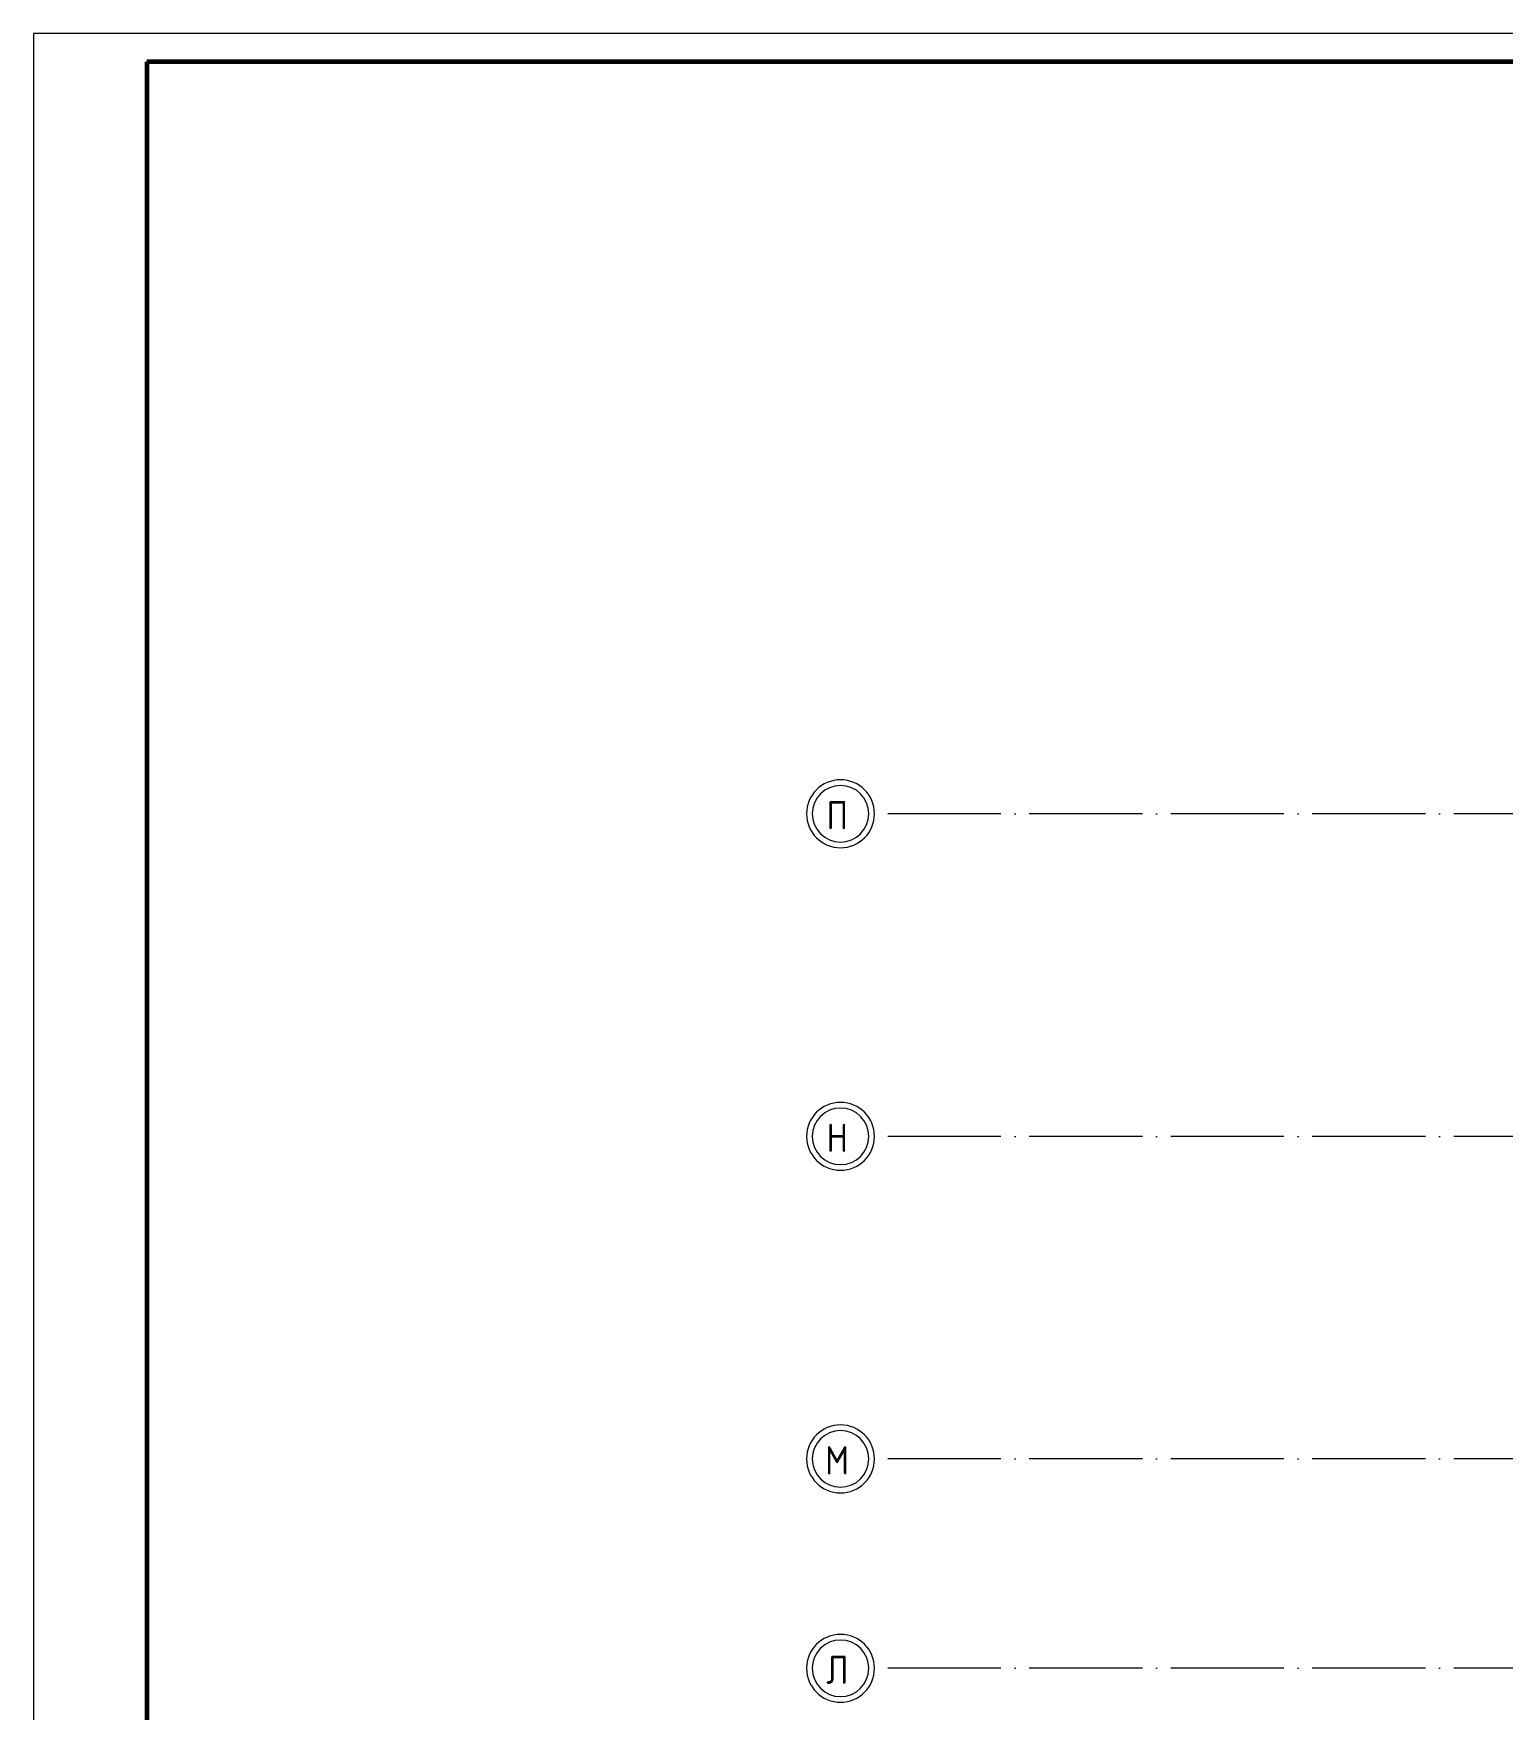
# Model space of a CAD drawing. Header units: millimetres. Extents: x -259793 to 503324, y -44556 to 93494.
# Drawn here: x 384424 to 410380, y 15283 to 44897 of the extents above; entities that cross this region are included whole.
import ezdxf

# ---------------------------------------------------------------- set-up
doc = ezdxf.new("R2010")
doc.units = ezdxf.units.MM
doc.linetypes.add('ADSK_Линия сетки', pattern=[25, 20, -2.5, 0, -2.5])
for name, color, linetype, lineweight in [('RC-Линии_связи-Адресные', 5, 'Continuous', 30), ('Оси', 252, 'Continuous', 9), ('ОФ_рамка', 8, 'Continuous', 60)]:
    doc.layers.add(name, color=color, linetype=linetype, lineweight=lineweight)
doc.styles.add('GOST Common_1', font='', dxfattribs={"height": 250})
doc.styles.get('GOST Common_1').set_extended_font_data('GOST type B')

# ---------------------------------------------------------------- blocks, each defined once
blk = doc.blocks.new('А0')
at = {"layer": 'ОФ_рамка', "color": 0, "linetype": 'Continuous', "lineweight": 5, "ltscale": 100}
for points in [[(341068, -309617), (222168, -309617)], [(222168, -309617), (222168, -393717)]]:
    blk.add_lwpolyline(points, dxfattribs=at)
at = {"layer": 'ОФ_рамка', "color": 0, "linetype": 'Continuous', "ltscale": 100}
for points in [[(340568, -310117), (224168, -310117)], [(224168, -310117), (224168, -393217)]]:
    blk.add_lwpolyline(points, dxfattribs=at)
blk = doc.blocks.new('Кровля Жив')
at = {"layer": 'Оси', "color": 251, "linetype": 'ADSK_Линия сетки', "ltscale": 100, "true_color": 0x636466}
for p, q in [((-3173, 47738), (-75410, 47738)), ((-3173, 42038), (-75410, 42038)), ((-3173, 36338), (-75410, 36338)), ((-3173, 32638), (-75410, 32638))]:
    blk.add_line(p, q, dxfattribs=at)
at = {"layer": 'Оси', "color": 251, "lineweight": 20, "true_color": 0x636466}
for centre, radius, start, end in [((-76010, 47738), 600, 90, 270), ((-76010, 47738), 600, 270, 90), ((-76010, 47738), 500, 90, 270), ((-76010, 47738), 500, 270, 90), ((-76010, 42038), 600, 90, 270), ((-76010, 42038), 500, 90, 270), ((-76010, 42038), 600, 270, 90), ((-76010, 42038), 500, 270, 90), ((-76010, 36338), 600, 90, 270), ((-76010, 36338), 500, 90, 270), ((-76010, 36338), 600, 270, 90), ((-76010, 36338), 500, 270, 90), ((-76010, 32638), 600, 90, 270), ((-76010, 32638), 600, 270, 90), ((-76010, 32638), 500, 90, 270), ((-76010, 32638), 500, 270, 90)]:
    blk.add_arc(centre, radius, start, end, dxfattribs=at)
at = {"layer": 'Оси', "color": 251, "true_color": 0x636466, "style": 'GOST Common_1', "width": 0.9}
for s, p in [('П', (-76258, 47463)), ('Н', (-76258, 41763)), ('М', (-76281, 36063)), ('Л', (-76261, 32363))]:
    blk.add_text(s, height=500, dxfattribs=at).set_placement(p)

msp = doc.modelspace()

# ---------------------------------------------------------------- block references
at = {"layer": 'RC-Линии_связи-Адресные', "color": 104}
msp.add_blockref('Кровля Жив', (474693.26029, -16627.62183), dxfattribs=at)
at = {"layer": 'ОФ_рамка', "color": 0, "lineweight": -2}
msp.add_blockref('А0', (162256.08752, 354514.12136), dxfattribs=at)

doc.saveas('drawing.dxf')
